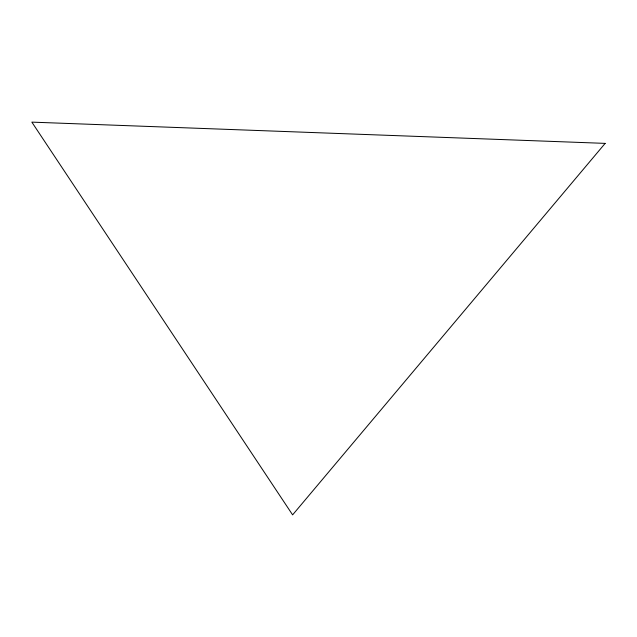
<?xml version="1.0" encoding="UTF-8"?>
<svg xmlns="http://www.w3.org/2000/svg" width="637" height="637" viewBox="0 0 637 637"><rect width="100%" height="100%" fill="white"/><g stroke="black" fill="none" stroke-linecap="round" stroke-linejoin="round"><path stroke-width="0.96" d="M605.15 143.381L292.614 514.871L31.85 122.129L605.15 143.381"/></g></svg>
